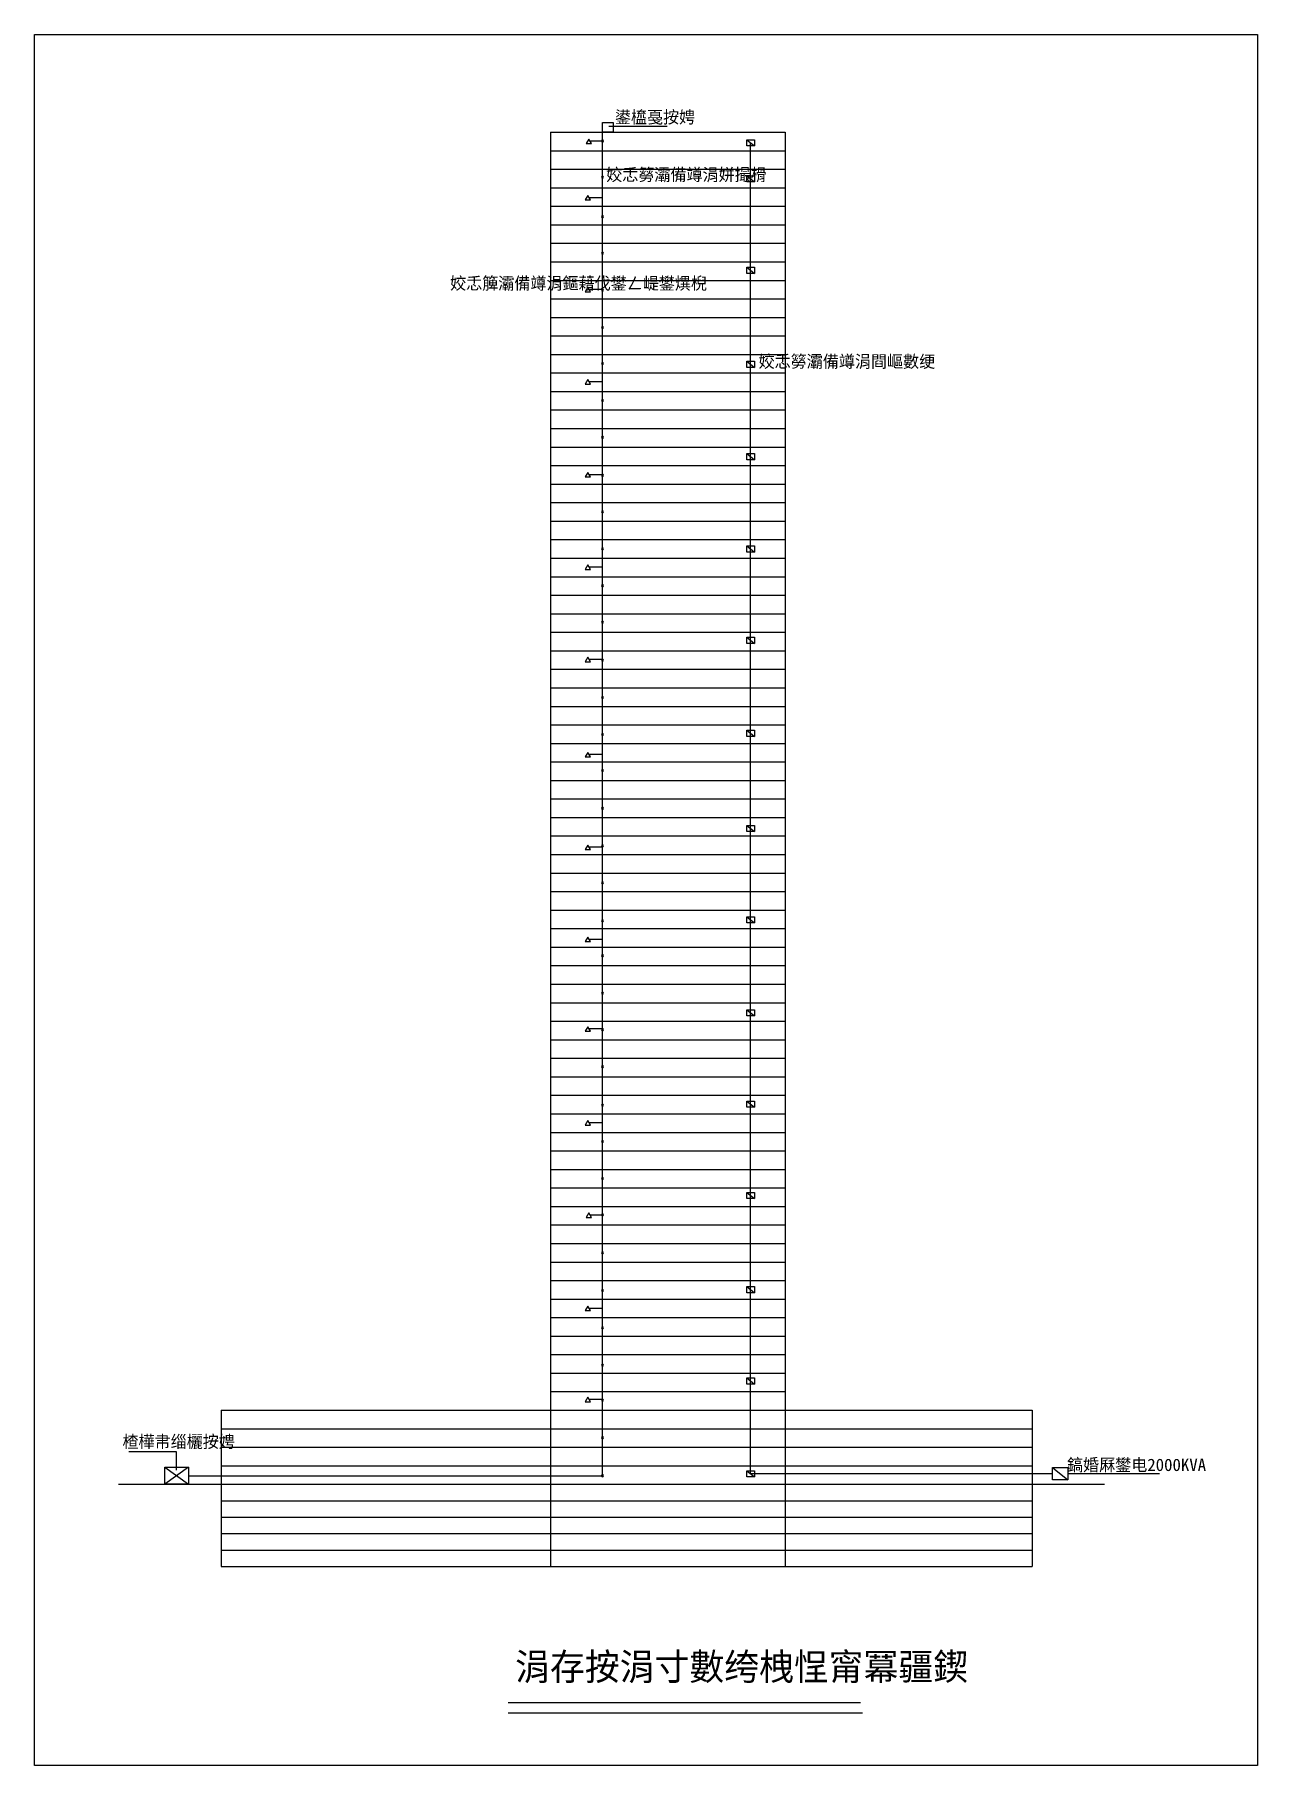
# Model space of a CAD drawing. Header units: metres. Extents: x 0 to 297, y 0 to 420.
import ezdxf

# ---------------------------------------------------------------- set-up
doc = ezdxf.new("R2010")
doc.units = ezdxf.units.M
doc.layers.add(' ', color=7, linetype='Continuous')

msp = doc.modelspace()

# ---------------------------------------------------------------- linework, layer by layer
at = {"layer": ' '}
for p, q in [((125.3, 396.8), (125.3, 48.3)), ((125.3, 396.8), (182.3, 396.8)), ((137.9, 399.13), (140.52, 399.13)), ((137.9, 396.83), (137.9, 399.13)), ((140.52, 396.83), (137.9, 396.83)), ((137.94, 70.38), (137.94, 396.83)), ((139.45, 398.26), (153.62, 398.26)), ((140.52, 399.13), (140.52, 396.83)), ((182.3, 396.8), (182.3, 48.3)), ((125.3, 392.3), (182.3, 392.3)), ((134.63, 395.13), (134, 394.03)), ((134, 394.03), (135.27, 394.03)), ((135.27, 394.03), (134.63, 395.13)), ((138.17, 394.58), (134.95, 394.58)), ((172.98, 394.97), (174.83, 393.47)), ((172.98, 394.97), (174.83, 394.97)), ((172.98, 393.47), (172.98, 394.97)), ((174.83, 393.47), (172.98, 393.47)), ((173.9, 70.85), (173.9, 394.22)), ((174.83, 394.97), (174.83, 393.47)), ((125.3, 387.8), (182.3, 387.8)), ((125.3, 383.3), (182.3, 383.3)), ((172.98, 386.22), (174.83, 384.72)), ((172.98, 386.22), (174.83, 386.22)), ((172.98, 384.72), (172.98, 386.22)), ((174.83, 384.72), (172.98, 384.72)), ((174.83, 386.22), (174.83, 384.72)), ((125.3, 378.8), (182.3, 378.8)), ((134.38, 381.43), (133.75, 380.33)), ((133.75, 380.33), (135.02, 380.33)), ((135.02, 380.33), (134.38, 381.43)), ((137.92, 380.88), (134.7, 380.88)), ((125.3, 374.3), (182.3, 374.3)), ((125.3, 369.8), (182.3, 369.8)), ((125.3, 365.3), (182.3, 365.3)), ((172.98, 364.01), (174.83, 362.5)), ((172.98, 364.01), (174.83, 364.01)), ((172.98, 362.5), (172.98, 364.01)), ((174.83, 362.5), (172.98, 362.5)), ((174.83, 364.01), (174.83, 362.5)), ((125.3, 360.8), (182.3, 360.8)), ((134.39, 359.12), (133.75, 358.02)), ((133.75, 358.02), (135.02, 358.02)), ((135.02, 358.02), (134.39, 359.12)), ((137.92, 358.57), (134.7, 358.57)), ((125.3, 356.3), (182.3, 356.3)), ((125.3, 351.8), (182.3, 351.8)), ((125.3, 347.3), (182.3, 347.3)), ((125.3, 342.8), (182.3, 342.8)), ((172.98, 341.13), (174.83, 339.63)), ((172.98, 341.13), (174.83, 341.13)), ((172.98, 339.63), (172.98, 341.13)), ((174.83, 341.13), (174.83, 339.63)), ((125.3, 338.3), (182.3, 338.3)), ((134.38, 336.69), (133.75, 335.59)), ((135.02, 335.59), (134.38, 336.69)), ((174.83, 339.63), (172.98, 339.63)), ((125.3, 333.8), (182.3, 333.8)), ((133.75, 335.59), (135.02, 335.59)), ((137.92, 336.14), (134.7, 336.14)), ((125.3, 329.3), (182.3, 329.3)), ((125.3, 324.8), (182.3, 324.8)), ((125.3, 320.3), (182.3, 320.3)), ((125.3, 315.8), (182.3, 315.8)), ((172.98, 318.72), (174.83, 317.22)), ((172.98, 318.72), (174.83, 318.72)), ((172.98, 317.22), (172.98, 318.72)), ((174.83, 317.22), (172.98, 317.22)), ((174.83, 318.72), (174.83, 317.22)), ((125.3, 311.3), (182.3, 311.3)), ((134.38, 314.13), (133.75, 313.03)), ((133.75, 313.03), (135.02, 313.03)), ((135.02, 313.03), (134.38, 314.13)), ((137.92, 313.58), (134.7, 313.58)), ((125.3, 306.8), (182.3, 306.8)), ((125.3, 302.3), (182.3, 302.3)), ((125.3, 297.8), (182.3, 297.8)), ((172.98, 296.29), (174.83, 294.79)), ((172.98, 296.29), (174.83, 296.29)), ((172.98, 294.79), (172.98, 296.29)), ((174.83, 294.79), (172.98, 294.79)), ((174.83, 296.29), (174.83, 294.79)), ((125.3, 293.3), (182.3, 293.3)), ((134.38, 291.65), (133.75, 290.55)), ((133.75, 290.55), (135.02, 290.55)), ((135.02, 290.55), (134.38, 291.65)), ((137.92, 291.1), (134.7, 291.1)), ((125.3, 288.8), (182.3, 288.8)), ((125.3, 284.3), (182.3, 284.3)), ((125.3, 279.8), (182.3, 279.8)), ((125.3, 275.3), (182.3, 275.3)), ((172.98, 274.08), (174.83, 272.58)), ((172.98, 274.08), (174.83, 274.08)), ((172.98, 272.58), (172.98, 274.08)), ((174.83, 274.08), (174.83, 272.58)), ((125.3, 270.8), (182.3, 270.8)), ((134.38, 269.23), (133.75, 268.13)), ((135.02, 268.13), (134.38, 269.23)), ((174.83, 272.58), (172.98, 272.58)), ((125.3, 266.3), (182.3, 266.3)), ((133.75, 268.13), (135.02, 268.13)), ((137.92, 268.68), (134.7, 268.68)), ((125.3, 261.8), (182.3, 261.8)), ((125.3, 257.3), (182.3, 257.3)), ((125.3, 252.8), (182.3, 252.8)), ((125.3, 248.3), (182.3, 248.3)), ((172.98, 251.48), (174.83, 249.98)), ((172.98, 251.48), (174.83, 251.48)), ((172.98, 249.98), (172.98, 251.48)), ((174.83, 249.98), (172.98, 249.98)), ((174.83, 251.48), (174.83, 249.98)), ((134.38, 246.11), (133.75, 245.01)), ((133.75, 245.01), (135.02, 245.01)), ((135.02, 245.01), (134.38, 246.11)), ((137.92, 245.56), (134.7, 245.56)), ((125.3, 243.8), (182.3, 243.8)), ((125.3, 239.3), (182.3, 239.3)), ((125.3, 234.8), (182.3, 234.8)), ((125.3, 230.3), (182.3, 230.3)), ((172.98, 228.39), (174.83, 226.88)), ((172.98, 228.39), (174.83, 228.39)), ((172.98, 226.88), (172.98, 228.39)), ((174.83, 228.39), (174.83, 226.88)), ((125.3, 225.8), (182.3, 225.8)), ((134.38, 223.61), (133.75, 222.51)), ((135.02, 222.51), (134.38, 223.61)), ((137.92, 223.06), (134.7, 223.06)), ((174.83, 226.88), (172.98, 226.88)), ((125.3, 221.3), (182.3, 221.3)), ((133.75, 222.51), (135.02, 222.51)), ((125.3, 216.8), (182.3, 216.8)), ((125.3, 212.3), (182.3, 212.3)), ((125.3, 207.8), (182.3, 207.8)), ((172.98, 206.17), (174.83, 204.67)), ((172.98, 206.17), (174.83, 206.17)), ((172.98, 204.67), (172.98, 206.17)), ((174.83, 206.17), (174.83, 204.67)), ((125.3, 203.3), (182.3, 203.3)), ((174.83, 204.67), (172.98, 204.67)), ((125.3, 198.8), (182.3, 198.8)), ((134.38, 201.24), (133.75, 200.14)), ((133.75, 200.14), (135.02, 200.14)), ((135.02, 200.14), (134.38, 201.24)), ((137.92, 200.69), (134.7, 200.69)), ((125.3, 194.3), (182.3, 194.3)), ((125.3, 189.8), (182.3, 189.8)), ((125.3, 185.3), (182.3, 185.3)), ((172.98, 183.59), (174.83, 182.09)), ((172.98, 183.59), (174.83, 183.59)), ((172.98, 182.09), (172.98, 183.59)), ((174.83, 182.09), (172.98, 182.09)), ((174.83, 183.59), (174.83, 182.09)), ((125.3, 180.8), (182.3, 180.8)), ((134.38, 179.46), (133.75, 178.36)), ((133.75, 178.36), (135.02, 178.36)), ((135.02, 178.36), (134.38, 179.46)), ((137.92, 178.91), (134.7, 178.91)), ((125.3, 176.3), (182.3, 176.3)), ((125.3, 171.8), (182.3, 171.8)), ((125.3, 167.3), (182.3, 167.3)), ((125.3, 162.8), (182.3, 162.8)), ((172.98, 161.38), (174.83, 159.88)), ((172.98, 161.38), (174.83, 161.38)), ((172.98, 159.88), (172.98, 161.38)), ((174.83, 159.88), (172.98, 159.88)), ((174.83, 161.38), (174.83, 159.88)), ((125.3, 158.3), (182.3, 158.3)), ((134.38, 156.66), (133.75, 155.56)), ((135.02, 155.56), (134.38, 156.66)), ((137.92, 156.11), (134.7, 156.11)), ((125.3, 153.8), (182.3, 153.8)), ((133.75, 155.56), (135.02, 155.56)), ((125.3, 149.3), (182.3, 149.3)), ((125.3, 144.8), (182.3, 144.8)), ((125.3, 140.3), (182.3, 140.3)), ((172.98, 139.21), (174.83, 137.71)), ((172.98, 139.21), (174.83, 139.21)), ((172.98, 137.71), (172.98, 139.21)), ((174.83, 139.21), (174.83, 137.71)), ((125.3, 135.8), (182.3, 135.8)), ((174.83, 137.71), (172.98, 137.71)), ((125.3, 131.3), (182.3, 131.3)), ((134.63, 134.21), (134, 133.11)), ((134, 133.11), (135.27, 133.11)), ((135.27, 133.11), (134.63, 134.21)), ((138.17, 133.66), (134.95, 133.66)), ((125.3, 126.8), (182.3, 126.8)), ((125.3, 122.3), (182.3, 122.3)), ((125.3, 117.8), (182.3, 117.8)), ((172.98, 116.34), (174.83, 114.84)), ((172.98, 116.34), (174.83, 116.34)), ((172.98, 114.84), (172.98, 116.34)), ((174.83, 114.84), (172.98, 114.84)), ((174.83, 116.34), (174.83, 114.84)), ((125.3, 113.3), (182.3, 113.3)), ((134.38, 111.58), (133.75, 110.48)), ((133.75, 110.48), (135.02, 110.48)), ((135.02, 110.48), (134.38, 111.58)), ((137.92, 111.03), (134.7, 111.03)), ((125.3, 108.8), (182.3, 108.8)), ((125.3, 104.3), (182.3, 104.3)), ((125.3, 99.8), (182.3, 99.8)), ((125.3, 95.3), (182.3, 95.3)), ((172.98, 94.13), (174.83, 92.63)), ((172.98, 94.13), (174.83, 94.13)), ((172.98, 92.63), (172.98, 94.13)), ((174.83, 92.63), (172.98, 92.63)), ((174.83, 94.13), (174.83, 92.63)), ((125.3, 90.8), (182.3, 90.8)), ((134.38, 89.44), (133.75, 88.34)), ((133.75, 88.34), (135.02, 88.34)), ((135.02, 88.34), (134.38, 89.44)), ((137.92, 88.89), (134.7, 88.89)), ((45.3, 86.3), (45.3, 48.3)), ((45.3, 86.3), (242.3, 86.3)), ((242.3, 86.3), (242.3, 48.3)), ((45.3, 81.8), (242.3, 81.8)), ((34.48, 76.14), (22.91, 76.14)), ((34.48, 71.71), (34.48, 76.14)), ((45.3, 77.3), (242.3, 77.3)), ((37.39, 72.46), (31.59, 68.3)), ((31.59, 72.46), (37.39, 68.3)), ((31.59, 68.3), (31.59, 72.46)), ((31.59, 72.46), (37.39, 72.46)), ((37.39, 72.46), (37.39, 68.3)), ((45.3, 72.8), (242.3, 72.8)), ((172.98, 71.6), (174.83, 70.09)), ((172.98, 71.6), (174.83, 71.6)), ((172.98, 70.09), (172.98, 71.6)), ((174.83, 71.6), (174.83, 70.09)), ((247.23, 72.35), (250.93, 69.34)), ((247.23, 72.35), (250.93, 72.35)), ((247.23, 69.34), (247.23, 72.35)), ((250.93, 72.35), (250.93, 69.34)), ((20.36, 68.3), (259.86, 68.3)), ((37.39, 68.3), (31.59, 68.3)), ((37.39, 70.38), (137.94, 70.38)), ((174.83, 70.09), (172.98, 70.09)), ((247.23, 70.85), (173.9, 70.85)), ((250.93, 69.34), (247.23, 69.34)), ((273.22, 70.85), (250.93, 70.85)), ((45.3, 64.3), (242.3, 64.3)), ((45.3, 60.3), (242.3, 60.3)), ((45.3, 56.3), (242.3, 56.3)), ((45.3, 52.3), (242.3, 52.3)), ((45.3, 48.3), (242.3, 48.3))]:
    msp.add_line(p, q, dxfattribs=at)
for centre, radius, start, end in [((137.94, 394.66), 0.25, 0, 180), ((137.94, 394.66), 0.25, -180, 0), ((137.94, 385.88), 0.25, 0, 180), ((137.94, 385.88), 0.25, -180, 0), ((137.94, 376.27), 0.25, 0, 180), ((137.94, 376.27), 0.25, -180, 0), ((137.94, 367.4), 0.25, 0, 180), ((137.94, 367.4), 0.25, -180, 0), ((137.94, 358.42), 0.25, 0, 180), ((137.94, 358.42), 0.25, -180, 0), ((137.94, 349.34), 0.25, 0, 180), ((137.94, 349.34), 0.25, -180, 0), ((137.94, 340.6), 0.25, 0, 180), ((137.94, 340.6), 0.25, -180, 0), ((137.94, 331.61), 0.25, 0, 180), ((137.94, 331.61), 0.25, -180, 0), ((137.94, 322.66), 0.25, 0, 180), ((137.94, 322.66), 0.25, -180, 0), ((137.94, 313.42), 0.25, 0, 180), ((137.94, 313.42), 0.25, -180, 0), ((137.94, 304.56), 0.25, 0, 180), ((137.94, 304.56), 0.25, -180, 0), ((137.94, 295.57), 0.25, 0, 180), ((137.94, 295.57), 0.25, -180, 0), ((137.94, 286.62), 0.25, 0, 180), ((137.94, 286.62), 0.25, -180, 0), ((137.94, 277.76), 0.25, 0, 180), ((137.94, 277.76), 0.25, -180, 0), ((137.94, 268.52), 0.25, 0, 180), ((137.94, 268.52), 0.25, -180, 0), ((137.94, 259.44), 0.25, 0, 180), ((137.94, 259.44), 0.25, -180, 0), ((137.94, 250.45), 0.25, 0, 180), ((137.94, 250.45), 0.25, -180, 0), ((137.94, 241.71), 0.25, 0, 180), ((137.94, 241.71), 0.25, -180, 0), ((137.94, 232.52), 0.25, 0, 180), ((137.94, 232.52), 0.25, -180, 0), ((137.94, 223.4), 0.25, 0, 180), ((137.94, 223.4), 0.25, -180, 0), ((137.94, 214.41), 0.25, 0, 180), ((137.94, 214.41), 0.25, -180, 0), ((137.94, 205.17), 0.25, 0, 180), ((137.94, 205.17), 0.25, -180, 0), ((137.94, 196.72), 0.25, 0, 180), ((137.94, 196.72), 0.25, -180, 0), ((137.94, 187.61), 0.25, 0, 180), ((137.94, 187.61), 0.25, -180, 0), ((137.94, 178.75), 0.25, 0, 180), ((137.94, 178.75), 0.25, -180, 0), ((137.94, 169.76), 0.25, 0, 180), ((137.94, 169.76), 0.25, -180, 0), ((137.94, 160.42), 0.25, 0, 180), ((137.94, 160.42), 0.25, -180, 0), ((137.94, 151.56), 0.25, 0, 180), ((137.94, 151.56), 0.25, -180, 0), ((137.94, 142.57), 0.25, 0, 180), ((137.94, 142.57), 0.25, -180, 0), ((137.94, 133.75), 0.25, 0, 180), ((137.94, 133.75), 0.25, -180, 0), ((137.94, 124.51), 0.25, 0, 180), ((137.94, 124.51), 0.25, -180, 0), ((137.94, 115.4), 0.25, 0, 180), ((137.94, 115.4), 0.25, -180, 0), ((137.94, 106.28), 0.25, 0, 180), ((137.94, 106.28), 0.25, -180, 0), ((137.94, 97.22), 0.25, 0, 180), ((137.94, 97.22), 0.25, -180, 0), ((137.94, 88.73), 0.25, 0, 180), ((137.94, 88.73), 0.25, -180, 0), ((137.94, 79.62), 0.25, 0, 180), ((137.94, 79.62), 0.25, -180, 0), ((137.94, 75.5), 0, -180, 0), ((137.94, 75.5), 0, 0, 180), ((137.94, 70.38), 0.25, 0, 180), ((137.94, 70.38), 0.25, -180, 0)]:
    msp.add_arc(centre, radius, start, end, dxfattribs=at)
for p, q in [((0, 420.5), (297, 420.5)), ((0, 0), (0, 420.5)), ((297, 420.5), (297, 0)), ((115.05, 15.25), (200.6, 15.25)), ((115.05, 12.73), (201.11, 12.73)), ((297, 0), (0, 0))]:
    msp.add_line(p, q)

# ---------------------------------------------------------------- texts
for s, p in [('鍙橀戞按娉', (140.94, 398.96)), ('姣忎簩灞備竴涓姘撮榾', (138.83, 384.98)), ('姣忎簲灞備竴涓鏂藉伐鐢ㄥ崼鐢熼棿', (100.92, 358.59)), ('姣忎簩灞備竴涓閰嶇數绠', (175.84, 339.6)), ('楂樺帇缁欐按娉', (21.34, 77.17)), ('鎬婚厤鐢电2000KVA', (250.76, 71.52))]:
    msp.add_text(s, height=3, dxfattribs=at).set_placement(p)
msp.add_text('涓存按涓寸數绔栧悜甯冪疆鍥', height=6.51).set_placement((116.72, 20.72))

doc.saveas('drawing.dxf')
